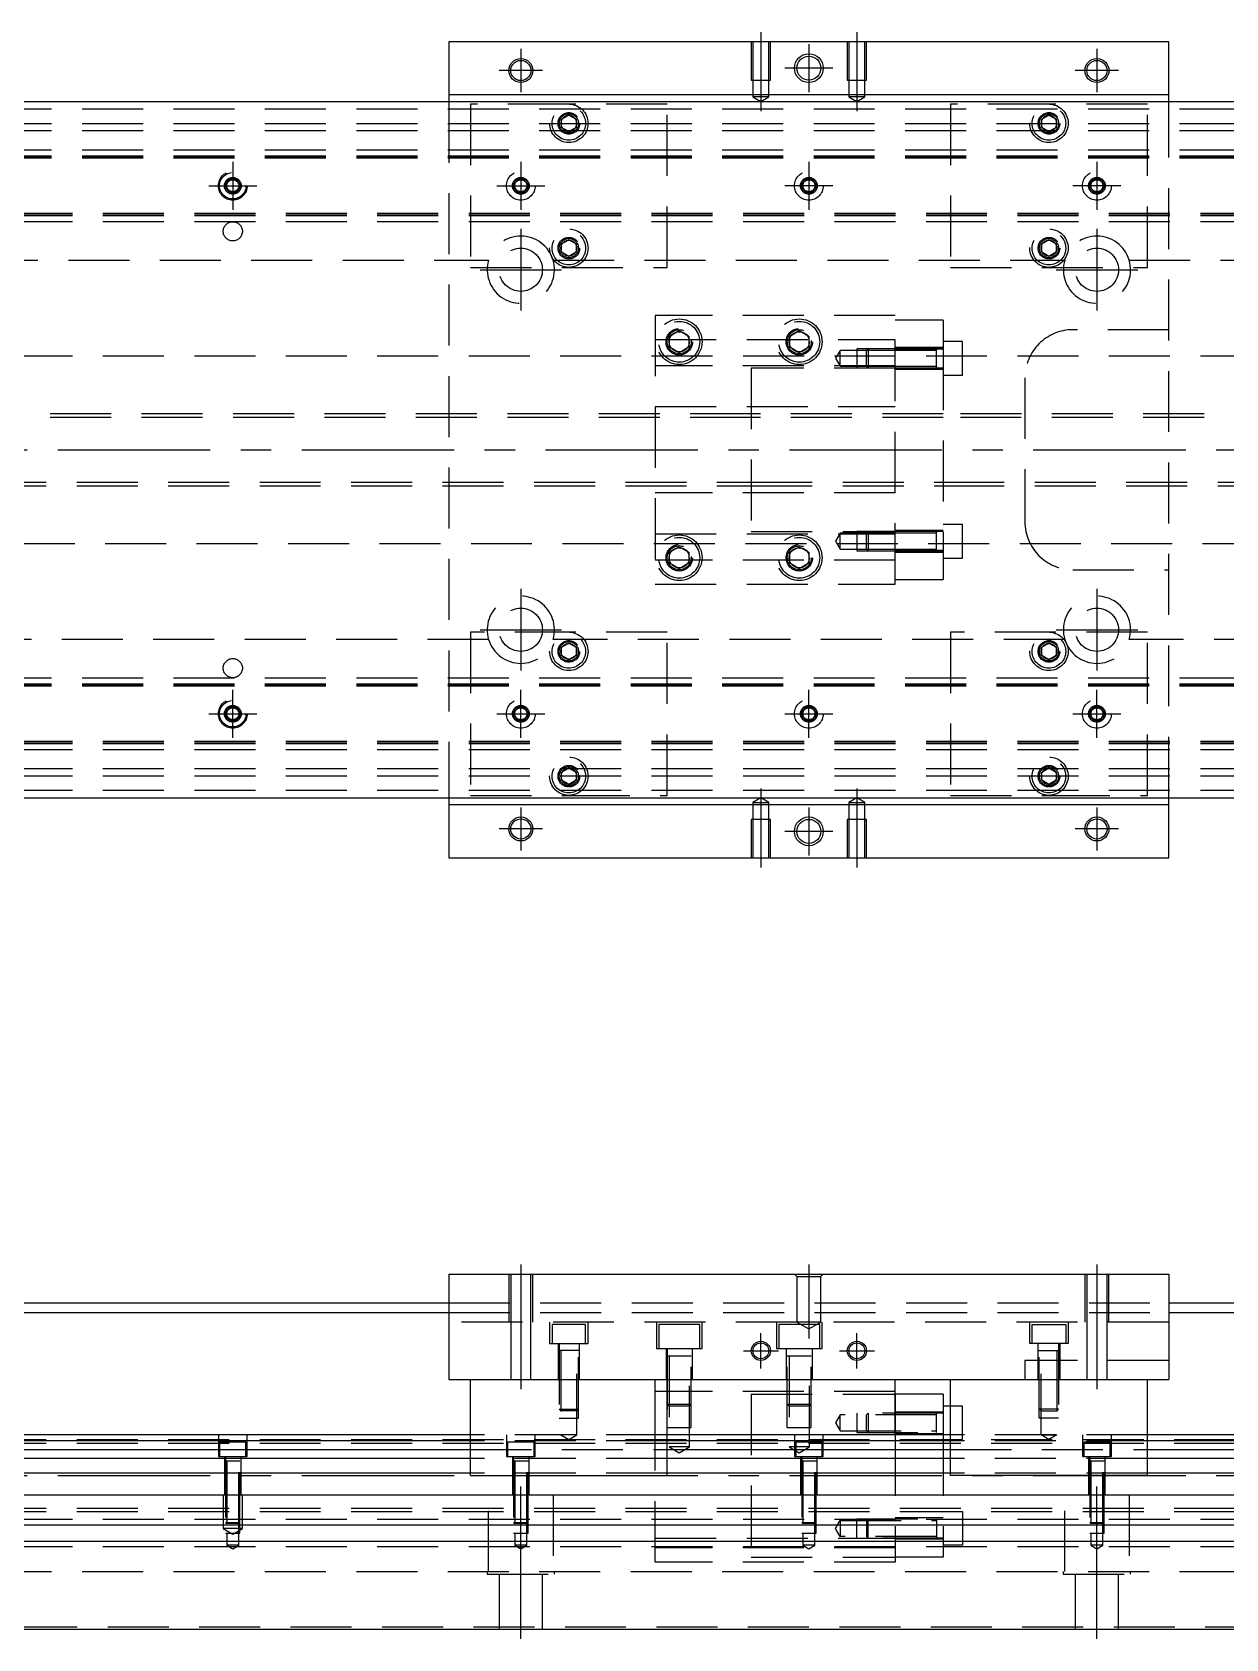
# Model space of a CAD drawing. Extents: x -13 to 981, y -301 to 87.
# Drawn here: x 235.2 to 483.9, y -247.7 to 87 of the extents above; entities that cross this region are included whole.
import ezdxf

# ---------------------------------------------------------------- set-up
doc = ezdxf.new("R2010")
doc.units = 0
doc.linetypes.add('CENTER', pattern=[50.8, 31.75, -6.35, 6.35, -6.35])
doc.linetypes.add('DASHED', pattern=[19.05, 12.7, -6.35])
doc.layers.get('0').update_dxf_attribs({"linetype": 'CONTINUOUS'})
doc.layers.add('CENTER', color=1, linetype='CENTER')

msp = doc.modelspace()

# ---------------------------------------------------------------- linework, layer by layer
at = {"color": 7, "linetype": 'CONTINUOUS'}
for p, q in [((322, 85), (322, 74)), ((472, 85), (322, 85)), ((472, 74), (472, 85)), ((322, 74), (472, 74)), ((322, 74), (322, 72.5)), ((472, 72.5), (472, 74)), ((791, 72.5), (3, 72.5)), ((3, -72.5), (791, -72.5)), ((322, -72.5), (322, -74)), ((472, -74), (472, -72.5)), ((322, -74), (322, -85)), ((472, -74), (322, -74)), ((472, -85), (472, -74)), ((322, -85), (472, -85)), ((322, -171.72), (322, -193.72)), ((322, -171.72), (472, -171.72)), ((472, -171.72), (472, -193.72)), ((3, -177.72), (322, -177.72)), ((11, -179.72), (322, -179.72)), ((472, -177.72), (791, -177.72)), ((472, -179.72), (783, -179.72)), ((322, -193.72), (472, -193.72)), ((326.5, -213.72), (326.5, -193.72)), ((367.5, -213.72), (367.5, -193.72)), ((415, -205.22), (415, -193.72)), ((426.5, -213.72), (426.5, -193.72)), ((467.5, -213.72), (467.5, -193.72)), ((425, -196.72), (415, -196.72)), ((415, -196.72), (415, -205.22)), ((425, -196.72), (425, -205.22)), ((426.5, -199.22), (425, -199.22)), ((326.5, -205.22), (17, -205.22)), ((326.5, -206.472272), (17, -206.472272)), ((426.5, -205.22), (367.5, -205.22)), ((426.5, -206.472272), (367.5, -206.472272)), ((777, -205.22), (467.5, -205.22)), ((777, -206.472272), (467.5, -206.472272)), ((17, -208.24668), (326.5, -208.24668)), ((326.5, -210.143076), (17, -210.143076)), ((367.5, -208.24668), (426.5, -208.24668)), ((426.5, -210.143076), (367.5, -210.143076)), ((467.5, -208.24668), (777, -208.24668)), ((777, -210.143076), (467.5, -210.143076)), ((326.5, -213.197372), (17, -213.197372)), ((326.5, -213.72), (367.5, -213.72)), ((426.5, -213.197372), (367.5, -213.197372)), ((467.5, -213.72), (426.5, -213.72)), ((777, -213.197372), (467.5, -213.197372)), ((17, -217.72), (777, -217.72)), ((777, -224.02), (17, -224.02)), ((777, -227.42), (17, -227.42)), ((17, -245.72), (777, -245.72))]:
    msp.add_line(p, q, dxfattribs=at)
at = {"color": 3, "linetype": 'DASHED'}
for p, q in [((385.000006, 85), (385.000006, 77)), ((385.35, 85), (385.35, 77)), ((388.65, 77), (388.65, 85)), ((388.999994, 77), (388.999994, 85)), ((405.000006, 85), (405.000006, 77)), ((405.35, 85), (405.35, 77)), ((408.65, 77), (408.65, 85)), ((408.999994, 77), (408.999994, 85)), ((385.000006, 77), (388.999994, 77)), ((385.35, 77), (385.35, 73.5)), ((388.65, 73.5), (388.65, 77)), ((405.000006, 77), (408.999994, 77)), ((405.35, 77), (405.35, 73.5)), ((408.65, 73.5), (408.65, 77)), ((17, 71), (777, 71)), ((322, 72.5), (322, -72.5)), ((326.5, 72), (326.5, 38)), ((347, 72), (326.5, 72)), ((367.5, 72), (347, 72)), ((367.5, 38), (367.5, 72)), ((388.65, 73.5), (385.35, 73.5)), ((385.35, 73.5), (387, 72.547372)), ((387, 72.547372), (388.65, 73.5)), ((408.65, 73.5), (405.35, 73.5)), ((405.35, 73.5), (407, 72.547372)), ((407, 72.547372), (408.65, 73.5)), ((447, 72), (426.5, 72)), ((426.5, 72), (426.5, 38)), ((467.5, 72), (447, 72)), ((467.5, 38), (467.5, 72)), ((472, -72.5), (472, 72.5)), ((17, 68), (777, 68)), ((345, 68), (345.023172, 68.30356)), ((345.5, 68.866026), (347, 69.73205)), ((345.5, 67.133974), (345.5, 68.866026)), ((347, 66.26795), (345.5, 67.133974)), ((347, 69.73205), (348.5, 68.866026)), ((348.5, 67.133974), (347, 66.26795)), ((348.5, 68.866026), (348.5, 67.133974)), ((445.5, 68.866026), (447, 69.73205)), ((445.5, 67.133974), (445.5, 68.866026)), ((447, 66.26795), (445.5, 67.133974)), ((447, 69.73205), (448.5, 68.866026)), ((448.5, 67.133974), (447, 66.26795)), ((448.5, 68.866026), (448.5, 67.133974)), ((448.973226, 68.326156), (449, 68)), ((17, 66.5), (777, 66.5)), ((17, 62.5), (777, 62.5)), ((17, 61.247728), (777, 61.247728)), ((17, 61.1147), (777, 61.1147)), ((17, 61.1), (777, 61.1)), ((17, 60.8), (777, 60.8)), ((275.5, 55), (275.52041, 55.24661)), ((275.75, 55.721688), (277, 56.443376)), ((275.75, 54.278312), (275.75, 55.721688)), ((277, 53.556624), (275.75, 54.278312)), ((277, 56.443376), (278.25, 55.721688)), ((278.25, 54.278312), (277, 53.556624)), ((278.25, 55.721688), (278.25, 54.278312)), ((777, 49.2), (17, 49.2)), ((777, 48.9), (17, 48.9)), ((777, 48.8853), (17, 48.8853)), ((777, 48.752272), (17, 48.752272)), ((777, 47.5), (17, 47.5)), ((345.5, 42.866026), (347, 43.73205)), ((347, 43.73205), (348.5, 42.866026)), ((445.5, 42.866026), (447, 43.73205)), ((447, 43.73205), (448.5, 42.866026)), ((345.5, 41.133974), (345.5, 42.866026)), ((347, 40.26795), (345.5, 41.133974)), ((348.5, 41.133974), (347, 40.26795)), ((348.5, 42.866026), (348.5, 41.133974)), ((348.973226, 42.326156), (349, 42)), ((445.5, 41.133974), (445.5, 42.866026)), ((447, 40.26795), (445.5, 41.133974)), ((448.5, 41.133974), (447, 40.26795)), ((448.5, 42.866026), (448.5, 41.133974)), ((448.973226, 42.326156), (449, 42)), ((223.708204, 39.5), (330.291796, 39.5)), ((326.5, 38), (367.5, 38)), ((343.708204, 39.5), (450.291796, 39.5)), ((426.5, 38), (467.5, 38)), ((463.708204, 39.5), (570.291796, 39.5)), ((365, 28), (365, -28)), ((415, 28), (365, 28)), ((415, -28), (415, 28)), ((425, 27), (415, 27)), ((425, 27), (425, 20.976176)), ((368, 23.6547), (370, 24.809402)), ((368, 21.3453), (368, 23.6547)), ((370, 24.809402), (372, 23.6547)), ((372, 23.6547), (372, 21.3453)), ((393, 23.6547), (395, 24.809402)), ((393, 21.3453), (393, 23.6547)), ((395, 24.809402), (397, 23.6547)), ((397, 23.6547), (397, 21.3453)), ((472, 25), (452, 25)), ((365, 23), (415, 23)), ((370, 20.190598), (368, 21.3453)), ((372, 21.3453), (370, 20.190598)), ((372.483582, 22.786038), (372.5, 22.5)), ((395, 20.190598), (393, 21.3453)), ((397, 21.3453), (395, 20.190598)), ((397.483582, 22.786038), (397.5, 22.5)), ((403.5, 20.702558), (402.547372, 19.052558)), ((403.5, 17.402558), (403.5, 20.702558)), ((407, 20.702558), (403.5, 20.702558)), ((407, 21.052554), (407, 17.052564)), ((409.35, 21.052554), (407, 21.052554)), ((409, 20.702558), (407, 20.702558)), ((409.35, 21.052558), (409, 20.702558)), ((409, 17.402558), (409, 20.702558)), ((415, 20.702558), (409, 20.702558)), ((415, 20.702558), (409, 20.702558)), ((409.35, 21.052558), (409.35, 17.052558)), ((415, 21.052556), (409.35, 21.052558)), ((415, 21.052554), (409.35, 21.052554)), ((425, 21.302558), (415, 21.302558)), ((423.605, 21.052558), (415, 21.052556)), ((425, 20.976176), (415, 20.976176)), ((423.6, 20.702558), (415, 20.702558)), ((425, 21.052558), (423.595, 21.052558)), ((423.6, 17.052554), (423.6, 21.052564)), ((423.6, 17.052554), (423.6, 21.052564)), ((423.6, 20.702558), (423.6, 21.052564)), ((423.6, 20.836098), (423.6, 21.052558)), ((423.6, 21.052558), (423.6, 20.835892)), ((429, 22.552558), (425, 22.552558)), ((425, 20.976176), (425, -20.976176)), ((429, 15.552558), (429, 22.552558)), ((777, 19.5), (78.969694, 19.5)), ((415, 17.5), (365, 17.5)), ((385, 17), (385, -17)), ((415, 17), (385, 17)), ((402.547372, 19.052558), (403.5, 17.402558)), ((403.5, 17.402558), (407, 17.402558)), ((407, 17.402558), (409, 17.402558)), ((407, 17.052564), (409.35, 17.052564)), ((409, 17.402558), (415, 17.402558)), ((409, 17.402558), (409.35, 17.052558)), ((409, 17.402558), (415, 17.402558)), ((409.35, 17.052564), (415, 17.052564)), ((409.35, 17.052558), (415, 17.052562)), ((415, 17.402558), (423.6, 17.402558)), ((415, 17.052562), (423.605, 17.052558)), ((415, 16.802558), (425, 16.802558)), ((423.595, 17.052558), (425, 17.052558)), ((423.6, 17.052554), (423.6, 17.402558)), ((423.6, 17.269268), (423.6, 17.052558)), ((423.6, 17.052558), (423.6, 17.26902)), ((425, 15.552558), (429, 15.552558)), ((442, 15), (442, -15)), ((385, 7.5), (54, 7.5)), ((385, 6.75), (54, 6.75)), ((365, 9), (415, 9)), ((425, 7.5), (385, 7.5)), ((425, 7.499994), (385, 7.499994)), ((425, 6.75), (385, 6.75)), ((425, 6.75), (385, 6.75)), ((727.005, 7.5), (425, 7.5)), ((727, 6.75), (425, 6.75)), ((54, -6.75), (385, -6.75)), ((54, -7.5), (385, -7.5)), ((415, -9), (365, -9)), ((385, -6.75), (425, -6.75)), ((385, -6.75), (425, -6.75)), ((385, -7.499994), (425, -7.499994)), ((385, -7.5), (425, -7.5)), ((425, -6.75), (727, -6.75)), ((425, -7.5), (727.005, -7.5)), ((429, -15.552558), (425, -15.552558)), ((429, -22.552558), (429, -15.552558)), ((78.969694, -19.5), (777, -19.5)), ((365, -17.5), (415, -17.5)), ((385, -17), (415, -17)), ((403.5, -17.402558), (402.547372, -19.052558)), ((402.547372, -19.052558), (403.5, -20.702558)), ((403.5, -20.702558), (403.5, -17.402558)), ((407, -17.402558), (403.5, -17.402558)), ((407, -17.052564), (407, -21.052554)), ((409.35, -17.052564), (407, -17.052564)), ((409, -17.402558), (407, -17.402558)), ((409.35, -17.052558), (409, -17.402558)), ((409, -20.702558), (409, -17.402558)), ((415, -17.402558), (409, -17.402558)), ((415, -17.402558), (409, -17.402558)), ((409.35, -17.052558), (409.35, -21.052558)), ((415, -17.052562), (409.35, -17.052558)), ((415, -17.052564), (409.35, -17.052564)), ((425, -16.802558), (415, -16.802558)), ((423.605, -17.052558), (415, -17.052562)), ((423.6, -17.402558), (415, -17.402558)), ((425, -17.052558), (423.595, -17.052558)), ((423.6, -21.052564), (423.6, -17.052554)), ((423.6, -21.051878), (423.6, -17.052554)), ((423.6, -17.26902), (423.6, -17.052558)), ((423.6, -17.052558), (423.6, -17.269226)), ((415, -23), (365, -23)), ((368, -21.3453), (370, -20.190598)), ((368, -23.6547), (368, -21.3453)), ((370, -20.190598), (372, -21.3453)), ((372, -21.3453), (372, -23.6547)), ((372.483582, -22.213962), (372.5, -22.5)), ((392.5, -22.5), (392.518502, -22.196412)), ((393, -21.3453), (395, -20.190598)), ((393, -23.6547), (393, -21.3453)), ((395, -20.190598), (397, -21.3453)), ((397, -21.3453), (397, -23.6547)), ((403.5, -20.702558), (407, -20.702558)), ((407, -20.702558), (409, -20.702558)), ((407, -21.052554), (409.35, -21.052554)), ((409, -20.702558), (415, -20.702558)), ((409, -20.702558), (409.35, -21.052558)), ((409, -20.702558), (415, -20.702558)), ((409.35, -21.052554), (415, -21.052554)), ((409.35, -21.052558), (415, -21.052556)), ((415, -20.702558), (423.6, -20.702558)), ((425, -20.976176), (415, -20.976176)), ((415, -21.052556), (423.605, -21.052558)), ((415, -21.302558), (425, -21.302558)), ((423.595, -21.052558), (425, -21.052558)), ((423.6, -20.83585), (423.6, -21.052558)), ((423.6, -21.052558), (423.6, -20.836098)), ((423.6, -21.052564), (423.6, -21.051878)), ((425, -20.976176), (425, -27)), ((425, -22.552558), (429, -22.552558)), ((370, -24.809402), (368, -23.6547)), ((372, -23.6547), (370, -24.809402)), ((395, -24.809402), (393, -23.6547)), ((397, -23.6547), (395, -24.809402)), ((452, -25), (472, -25)), ((365, -28), (415, -28)), ((415, -27), (425, -27)), ((330.291796, -39.5), (223.708204, -39.5)), ((326.5, -38), (326.5, -72)), ((367.5, -38), (326.5, -38)), ((450.291796, -39.5), (343.708204, -39.5)), ((367.5, -72), (367.5, -38)), ((426.5, -38), (426.5, -72)), ((467.5, -38), (426.5, -38)), ((570.291796, -39.5), (463.708204, -39.5)), ((467.5, -72), (467.5, -38)), ((345.5, -41.133974), (347, -40.26795)), ((345.5, -42.866026), (345.5, -41.133974)), ((347, -43.73205), (345.5, -42.866026)), ((347, -40.26795), (348.5, -41.133974)), ((348.5, -42.866026), (347, -43.73205)), ((348.5, -41.133974), (348.5, -42.866026)), ((348.973226, -41.673844), (349, -42)), ((445, -42), (445.030168, -41.653934)), ((445.5, -41.133974), (447, -40.26795)), ((445.5, -42.866026), (445.5, -41.133974)), ((447, -43.73205), (445.5, -42.866026)), ((447, -40.26795), (448.5, -41.133974)), ((448.5, -42.866026), (447, -43.73205)), ((448.5, -41.133974), (448.5, -42.866026)), ((17, -47.5), (777, -47.5)), ((17, -48.752272), (777, -48.752272)), ((17, -48.8853), (777, -48.8853)), ((17, -48.9), (777, -48.9)), ((17, -49.2), (777, -49.2)), ((275.75, -54.278312), (277, -53.556624)), ((275.75, -55.721688), (275.75, -54.278312)), ((277, -56.443376), (275.75, -55.721688)), ((277, -53.556624), (278.25, -54.278312)), ((278.25, -55.721688), (277, -56.443376)), ((278.25, -54.278312), (278.25, -55.721688)), ((278.477374, -54.74045), (278.5, -55)), ((777, -60.8), (17, -60.8)), ((777, -61.1), (17, -61.1)), ((777, -61.1147), (17, -61.1147)), ((777, -61.247728), (17, -61.247728)), ((777, -62.5), (17, -62.5)), ((777, -66.5), (17, -66.5)), ((345.5, -67.133974), (347, -66.26795)), ((347, -66.26795), (348.5, -67.133974)), ((445.5, -67.133974), (447, -66.26795)), ((447, -66.26795), (448.5, -67.133974)), ((777, -68), (17, -68)), ((345, -68), (345.023172, -67.69644)), ((345.5, -68.866026), (345.5, -67.133974)), ((347, -69.73205), (345.5, -68.866026)), ((348.5, -68.866026), (347, -69.73205)), ((348.5, -67.133974), (348.5, -68.866026)), ((445.5, -68.866026), (445.5, -67.133974)), ((447, -69.73205), (445.5, -68.866026)), ((448.5, -68.866026), (447, -69.73205)), ((448.5, -67.133974), (448.5, -68.866026)), ((448.973226, -67.673844), (449, -68)), ((777, -71), (17, -71)), ((326.5, -72), (347, -72)), ((347, -72), (367.5, -72)), ((387, -72.547372), (385.35, -73.5)), ((385.35, -73.5), (387, -73.5)), ((385.35, -73.5), (385.35, -77)), ((388.65, -73.5), (387, -72.547372)), ((387, -73.5), (388.65, -73.5)), ((388.65, -77), (388.65, -73.5)), ((407, -72.547372), (405.35, -73.5)), ((405.35, -73.5), (407, -73.5)), ((405.35, -73.5), (405.35, -77)), ((408.65, -73.5), (407, -72.547372)), ((407, -73.5), (408.65, -73.5)), ((408.65, -77), (408.65, -73.5)), ((426.5, -72), (447, -72)), ((447, -72), (467.5, -72)), ((388.999994, -77), (385.000006, -77)), ((385.000006, -77), (385.000006, -85)), ((385.35, -77), (385.35, -85)), ((388.65, -85), (388.65, -77)), ((388.999994, -85), (388.999994, -77)), ((408.999994, -77), (405.000006, -77)), ((405.000006, -77), (405.000006, -85)), ((405.35, -77), (405.35, -85)), ((408.65, -85), (408.65, -77)), ((408.999994, -85), (408.999994, -77)), ((334.500006, -171.72), (334.500006, -181.72)), ((334.9, -171.72), (334.9, -181.72)), ((339.1, -181.72), (339.1, -171.72)), ((339.499994, -181.72), (339.499994, -171.72)), ((394.5, -172.22), (394, -171.72)), ((394.5, -172.22), (394.5, -181.72)), ((394.5, -172.22), (399.5, -172.22)), ((400, -171.72), (399.5, -172.22)), ((399.5, -181.72), (399.5, -172.22)), ((454.500006, -171.72), (454.500006, -181.72)), ((454.9, -171.72), (454.9, -181.72)), ((459.1, -181.72), (459.1, -171.72)), ((459.499994, -181.72), (459.499994, -171.72)), ((322, -177.72), (472, -177.72)), ((322, -179.72), (472, -179.72)), ((394.5, -181.72), (322, -181.72)), ((334.9, -181.72), (334.9, -193.72)), ((339.1, -193.72), (339.1, -181.72)), ((343, -181.72), (343, -186.22)), ((350.5, -182.22), (343.5, -182.22)), ((343.5, -182.22), (343.5, -186.22)), ((350.5, -186.22), (350.5, -182.22)), ((351, -186.22), (351, -181.72)), ((365.25, -181.72), (365.25, -187.22)), ((374.25, -182.22), (365.75, -182.22)), ((365.75, -182.22), (365.75, -187.22)), ((374.25, -187.22), (374.25, -182.22)), ((374.75, -187.22), (374.75, -181.72)), ((390.25, -181.72), (390.25, -187.22)), ((399.25, -182.22), (390.75, -182.22)), ((390.75, -182.22), (390.75, -187.22)), ((399.5, -181.72), (394.5, -181.72)), ((394.5, -181.72), (397, -183.163376)), ((397, -183.163376), (399.5, -181.72)), ((399.25, -187.22), (399.25, -182.22)), ((472, -181.72), (399.5, -181.72)), ((399.75, -187.22), (399.75, -181.72)), ((443, -186.22), (443, -181.72)), ((443.5, -182.22), (450.5, -182.22)), ((443.5, -186.22), (443.5, -182.22)), ((450.5, -182.22), (450.5, -186.22)), ((451, -181.72), (451, -186.22)), ((454.9, -181.72), (454.9, -193.72)), ((459.1, -193.72), (459.1, -181.72)), ((343, -186.22), (351, -186.22)), ((344.75, -186.22), (344.75, -193.72)), ((344.999972, -186.22), (345.000006, -201.72)), ((348.999994, -201.72), (349.000028, -186.22)), ((349.25, -193.72), (349.25, -186.22)), ((365.25, -187.22), (374.75, -187.22)), ((367.25, -187.22), (367.25, -193.72)), ((367.500006, -187.22), (367.500006, -203.72)), ((372.499994, -203.72), (372.499994, -187.22)), ((372.75, -193.72), (372.75, -187.22)), ((390.25, -187.22), (399.75, -187.22)), ((392.25, -187.22), (392.25, -193.72)), ((392.500006, -203.72), (392.500006, -187.22)), ((397.499994, -203.72), (397.499994, -187.22)), ((397.75, -193.72), (397.75, -187.22)), ((451, -186.22), (443, -186.22)), ((444.75, -193.72), (444.75, -186.22)), ((445.000006, -201.72), (444.999972, -186.22)), ((449.000028, -186.22), (448.999994, -201.72)), ((449.25, -186.22), (449.25, -193.72)), ((349.25, -187.62), (344.999994, -187.62)), ((345.35, -187.62), (345.35, -205.22)), ((348.65, -205.22), (348.65, -187.62)), ((372.500006, -188.82), (367.499994, -188.82)), ((367.9, -188.82), (367.9, -207.72)), ((372.1, -207.72), (372.1, -188.82)), ((397.500006, -188.82), (392.499994, -188.82)), ((392.9, -188.82), (392.9, -207.72)), ((397.1, -207.72), (397.1, -188.82)), ((442, -189.72), (442, -193.72)), ((472, -189.72), (442, -189.72)), ((444.75, -187.62), (449.000006, -187.62)), ((445.35, -205.22), (445.35, -187.62)), ((448.65, -187.62), (448.65, -205.22)), ((365, -205.22), (365, -193.72)), ((415, -196.22), (365, -196.22)), ((385, -196.72), (385, -230.72)), ((385, -196.72), (415, -196.72)), ((345, -199.87), (349, -199.87)), ((345, -199.87), (345.35, -200.22)), ((348.65, -200.22), (345.35, -200.22)), ((348.65, -200.22), (349, -199.87)), ((367.5, -198.82), (370, -198.82)), ((367.5, -198.82), (367.9, -199.22)), ((370, -199.22), (367.9, -199.22)), ((370, -198.82), (370.35, -198.82)), ((370.35, -199.22), (370, -199.22)), ((370.35, -198.82), (372.5, -198.82)), ((372.1, -199.22), (370.35, -199.22)), ((372.1, -199.22), (372.5, -198.82)), ((392.5, -198.82), (397.5, -198.82)), ((392.5, -198.82), (392.9, -199.22)), ((397.1, -199.22), (392.9, -199.22)), ((397.1, -199.22), (397.5, -198.82)), ((425, -200.719975), (407, -200.720006)), ((407, -200.720006), (407, -204.719994)), ((409.35, -200.72), (409, -201.07)), ((409.35, -200.72), (409.35, -204.72)), ((425, -200.47), (415, -200.47)), ((423.6, -204.720006), (423.6, -200.719994)), ((429, -199.22), (426.5, -199.22)), ((429, -205.22), (429, -199.22)), ((449, -199.87), (445, -199.87)), ((445.35, -200.22), (445, -199.87)), ((445.35, -200.22), (448.65, -200.22)), ((449, -199.87), (448.65, -200.22)), ((345.000006, -201.72), (348.999994, -201.72)), ((367.500006, -203.72), (372.499994, -203.72)), ((392.500006, -203.72), (397.499994, -203.72)), ((403.5, -201.07), (402.547372, -202.72)), ((402.547372, -202.72), (403.5, -204.37)), ((403.5, -204.37), (403.5, -201.07)), ((423.6, -201.07), (403.5, -201.07)), ((409, -204.37), (409, -201.07)), ((448.999994, -201.72), (445.000006, -201.72)), ((54, -206.22), (727, -206.22)), ((54, -206.97), (727, -206.97)), ((274, -205.22), (274, -209.72)), ((279.75, -206.72), (274.25, -206.72)), ((274.25, -206.72), (274.25, -209.72)), ((279.75, -209.72), (279.75, -206.72)), ((280, -209.72), (280, -205.22)), ((367.5, -205.22), (326.5, -205.22)), ((367.5, -206.472272), (326.5, -206.472272)), ((334, -205.22), (334, -209.72)), ((339.75, -206.72), (334.25, -206.72)), ((334.25, -206.72), (334.25, -209.72)), ((339.75, -209.72), (339.75, -206.72)), ((340, -209.72), (340, -205.22)), ((348.65, -205.22), (345.35, -205.22)), ((345.35, -205.22), (347, -206.172628)), ((347, -206.172628), (348.65, -205.22)), ((365, -231.72), (365, -205.22)), ((394, -205.22), (394, -209.72)), ((399.75, -206.72), (394.25, -206.72)), ((394.25, -206.72), (394.25, -209.72)), ((399.75, -209.72), (399.75, -206.72)), ((400, -209.72), (400, -205.22)), ((403.5, -204.37), (423.6, -204.37)), ((407, -204.719994), (425, -204.720025)), ((409, -204.37), (409.35, -204.72)), ((415, -204.97), (425, -204.97)), ((415, -205.22), (415, -230.72)), ((415, -205.22), (415, -231.72)), ((425, -205.22), (425, -230.72)), ((425, -206.22), (429, -206.22)), ((467.5, -205.22), (426.5, -205.22)), ((467.5, -206.472272), (426.5, -206.472272)), ((429, -206.22), (429, -205.22)), ((445.35, -205.22), (448.65, -205.22)), ((447, -206.172628), (445.35, -205.22)), ((448.65, -205.22), (447, -206.172628)), ((454, -205.22), (454, -209.72)), ((459.75, -206.72), (454.25, -206.72)), ((454.25, -206.72), (454.25, -209.72)), ((459.75, -209.72), (459.75, -206.72)), ((460, -209.72), (460, -205.22)), ((274, -209.72), (280, -209.72)), ((275.25, -209.72), (275.25, -217.72)), ((278.500006, -210.72), (275.499994, -210.72)), ((275.500006, -209.72), (275.500006, -225.72)), ((275.75, -210.72), (275.75, -225.72)), ((278.25, -225.72), (278.25, -210.72)), ((278.499994, -225.72), (278.499994, -209.72)), ((278.75, -217.72), (278.75, -209.72)), ((326.5, -208.24668), (367.5, -208.24668)), ((367.5, -210.143076), (326.5, -210.143076)), ((334, -209.72), (340, -209.72)), ((335.25, -209.72), (335.25, -217.72)), ((338.500006, -210.72), (335.499994, -210.72)), ((335.500006, -209.72), (335.500006, -225.72)), ((335.75, -210.72), (335.75, -225.72)), ((338.25, -225.72), (338.25, -210.72)), ((338.499994, -225.72), (338.499994, -209.72)), ((338.75, -217.72), (338.75, -209.72)), ((372.1, -207.72), (367.9, -207.72)), ((367.9, -207.72), (370, -208.932436)), ((370, -208.932436), (372.1, -207.72)), ((397.1, -207.72), (392.9, -207.72)), ((392.9, -207.72), (395, -208.932436)), ((394, -209.72), (400, -209.72)), ((395, -208.932436), (397.1, -207.72)), ((395.25, -209.72), (395.25, -217.72)), ((398.500006, -210.72), (395.499994, -210.72)), ((395.500006, -209.72), (395.500006, -225.72)), ((395.75, -210.72), (395.75, -225.72)), ((398.25, -225.72), (398.25, -210.72)), ((398.499994, -225.72), (398.499994, -209.72)), ((398.75, -217.72), (398.75, -209.72)), ((426.5, -208.24668), (467.5, -208.24668)), ((467.5, -210.143076), (426.5, -210.143076)), ((454, -209.72), (460, -209.72)), ((455.25, -209.72), (455.25, -217.72)), ((458.500006, -210.72), (455.499994, -210.72)), ((455.500006, -209.72), (455.500006, -225.72)), ((455.75, -210.72), (455.75, -225.72)), ((458.25, -225.72), (458.25, -210.72)), ((458.499994, -225.72), (458.499994, -209.72)), ((458.75, -217.72), (458.75, -209.72)), ((367.5, -213.197372), (326.5, -213.197372)), ((467.5, -213.197372), (426.5, -213.197372)), ((54, -220.47), (727, -220.47)), ((275, -217.72), (275, -224.72)), ((279, -224.72), (279, -217.72)), ((330.291796, -233.72), (330.291796, -217.72)), ((343.708204, -217.72), (343.708204, -233.72)), ((450.291796, -233.72), (450.291796, -217.72)), ((463.708204, -217.72), (463.708204, -233.72)), ((777, -222.87), (17, -222.87)), ((54, -221.22), (727, -221.22)), ((275.5, -223.47), (278.5, -223.47)), ((275.5, -223.47), (275.75, -223.72)), ((278.25, -223.72), (275.75, -223.72)), ((278.25, -223.72), (278.5, -223.47)), ((335.5, -223.47), (338.5, -223.47)), ((335.5, -223.47), (335.75, -223.72)), ((338.25, -223.72), (335.75, -223.72)), ((338.25, -223.72), (338.5, -223.47)), ((395.5, -223.47), (398.5, -223.47)), ((395.5, -223.47), (395.75, -223.72)), ((398.25, -223.72), (395.75, -223.72)), ((398.25, -223.72), (398.5, -223.47)), ((402.547372, -224.72), (403.5, -223.07)), ((403.5, -223.07), (403.5, -226.37)), ((403.5, -223.07), (423.6, -223.07)), ((407, -222.720006), (425, -222.719975)), ((407, -226.719994), (407, -222.720006)), ((409, -223.07), (409.35, -222.72)), ((409, -223.07), (409, -226.37)), ((409.35, -226.72), (409.35, -222.72)), ((415, -222.47), (425, -222.47)), ((423.6, -222.719994), (423.6, -226.720006)), ((425, -221.22), (429, -221.22)), ((429, -221.22), (429, -222.22)), ((429, -222.22), (429, -228.22)), ((455.5, -223.47), (458.5, -223.47)), ((455.5, -223.47), (455.75, -223.72)), ((458.25, -223.72), (455.75, -223.72)), ((458.25, -223.72), (458.5, -223.47)), ((279, -224.72), (275, -224.72)), ((275, -224.72), (277, -225.8747)), ((275.500006, -225.72), (278.499994, -225.72)), ((275.75, -225.72), (275.75, -228.22)), ((277, -225.8747), (279, -224.72)), ((278.25, -228.22), (278.25, -225.72)), ((335.500006, -225.72), (338.499994, -225.72)), ((335.75, -225.72), (335.75, -228.22)), ((338.25, -228.22), (338.25, -225.72)), ((365, -226.72), (415, -226.72)), ((395.500006, -225.72), (398.499994, -225.72)), ((395.75, -225.72), (395.75, -228.22)), ((398.25, -228.22), (398.25, -225.72)), ((403.5, -226.37), (402.547372, -224.72)), ((423.6, -226.37), (403.5, -226.37)), ((425, -226.720025), (407, -226.719994)), ((409.35, -226.72), (409, -226.37)), ((425, -226.97), (415, -226.97)), ((455.500006, -225.72), (458.499994, -225.72)), ((455.75, -225.72), (455.75, -228.22)), ((458.25, -228.22), (458.25, -225.72)), ((777, -228.57), (17, -228.57)), ((278.25, -228.22), (275.75, -228.22)), ((275.75, -228.22), (277, -228.941688)), ((277, -228.941688), (278.25, -228.22)), ((338.25, -228.22), (335.75, -228.22)), ((335.75, -228.22), (337, -228.941688)), ((337, -228.941688), (338.25, -228.22)), ((415, -228.728332), (365, -228.728332)), ((385, -230.72), (415, -230.72)), ((398.25, -228.22), (395.75, -228.22)), ((395.75, -228.22), (397, -228.941688)), ((397, -228.941688), (398.25, -228.22)), ((425, -230.72), (415, -230.72)), ((429, -228.22), (425, -228.22)), ((458.25, -228.22), (455.75, -228.22)), ((455.75, -228.22), (457, -228.941688)), ((457, -228.941688), (458.25, -228.22)), ((17, -233.72), (777, -233.72)), ((330, -233.72), (330, -234.22)), ((330, -234.22), (344, -234.22)), ((332.5, -234.22), (332.5, -245.72)), ((341.5, -245.72), (341.5, -234.22)), ((344, -234.22), (344, -233.72)), ((415, -231.72), (365, -231.72)), ((450, -233.72), (450, -234.22)), ((450, -234.22), (464, -234.22)), ((452.5, -234.22), (452.5, -245.72)), ((461.5, -245.72), (461.5, -234.22)), ((464, -234.22), (464, -233.72)), ((79.499994, -245.22), (777, -245.22))]:
    msp.add_line(p, q, dxfattribs=at)
at = {"color": 3, "linetype": 'CONTINUOUS'}
for centre, radius in [((337, 79), 2.5), ((457, 79), 2.5), ((337, -79), 2.5), ((457, -79), 2.5), ((387, -187.72), 2), ((407, -187.72), 2)]:
    msp.add_circle(centre, radius, dxfattribs=at)
at = {"color": 7, "linetype": 'CONTINUOUS'}
for centre, radius in [((337, 79), 2.1), ((397, 79.5), 3), ((397, 79.5), 2.5), ((457, 79), 2.1), ((337, -79), 2.1), ((397, -79.5), 3), ((457, -79), 2.1), ((397, -79.5), 2.5), ((387, -187.72), 1.65), ((407, -187.72), 1.65)]:
    msp.add_circle(centre, radius, dxfattribs=at)
at = {"color": 3, "linetype": 'DASHED'}
for centre, radius in [((347, 68), 4), ((347, 68), 3.5), ((447, 68), 4), ((447, 68), 3.5), ((347, 68), 2.25), ((347, 68), 2), ((447, 68), 2.25), ((447, 68), 2), ((277, 55), 3), ((277, 55), 2.75), ((337, 55), 3), ((397, 55), 3), ((457, 55), 3), ((277, 55), 1.75), ((277, 55), 1.5), ((277, 55), 1.25), ((337, 55), 1.75), ((337, 55), 1.5), ((337, 55), 1.25), ((397, 55), 1.75), ((397, 55), 1.5), ((397, 55), 1.25), ((457, 55), 1.75), ((457, 55), 1.5), ((457, 55), 1.25), ((277, 45.5), 2), ((347, 42), 4), ((347, 42), 3.5), ((347, 42), 2.25), ((347, 42), 2), ((347, 42), 1.65), ((447, 42), 4), ((447, 42), 3.5), ((447, 42), 2.25), ((447, 42), 2), ((447, 42), 1.65), ((337, 37.5), 4.5), ((457, 37.5), 4.5), ((370, 22.5), 4.75), ((395, 22.5), 4.75), ((370, 22.5), 4.25), ((370, 22.5), 2.75), ((370, 22.5), 2.5), ((370, 22.5), 2.1), ((395, 22.5), 4.25), ((395, 22.5), 2.75), ((395, 22.5), 2.5), ((395, 22.5), 2.1), ((370, -22.5), 4.75), ((370, -22.5), 4.25), ((370, -22.5), 2.75), ((370, -22.5), 2.5), ((395, -22.5), 4.75), ((395, -22.5), 4.25), ((395, -22.5), 2.75), ((395, -22.5), 2.5), ((370, -22.5), 2.1), ((395, -22.5), 2.1), ((337, -37.5), 4.5), ((457, -37.5), 4.5), ((347, -42), 4), ((347, -42), 3.5), ((347, -42), 2.25), ((347, -42), 2), ((447, -42), 4), ((447, -42), 3.5), ((447, -42), 2.25), ((447, -42), 2), ((277, -45.5), 2), ((347, -42), 1.65), ((447, -42), 1.65), ((277, -55), 3), ((277, -55), 2.75), ((277, -55), 1.75), ((277, -55), 1.5), ((337, -55), 3), ((337, -55), 1.75), ((337, -55), 1.5), ((397, -55), 3), ((397, -55), 1.75), ((397, -55), 1.5), ((457, -55), 3), ((457, -55), 1.75), ((457, -55), 1.5), ((277, -55), 1.25), ((337, -55), 1.25), ((397, -55), 1.25), ((457, -55), 1.25), ((347, -68), 4), ((347, -68), 3.5), ((347, -68), 2.25), ((347, -68), 2), ((447, -68), 4), ((447, -68), 3.5), ((447, -68), 2.25), ((447, -68), 2)]:
    msp.add_circle(centre, radius, dxfattribs=at)
for centre, radius, start, end in [((347, 68), 1.65, 155.380023, 180), ((347, 68), 1.65, 180, 204.619977), ((347, 68), 1.65, 144.619977, 155.380023), ((347, 68), 1.65, 204.619977, 215.380023), ((347, 68), 1.65, 95.380023, 144.619977), ((347, 68), 1.65, 215.380023, 264.619977), ((347, 68), 1.65, 84.619977, 95.380023), ((347, 68), 1.65, 35.380023, 84.619977), ((347, 68), 1.65, 275.380023, 324.619977), ((347, 68), 1.65, 24.619977, 35.380023), ((347, 68), 1.65, 324.619977, 335.380023), ((347, 68), 1.65, 335.380023, 24.619977), ((447, 68), 1.65, 155.380023, 180), ((447, 68), 1.65, 180, 204.619977), ((447, 68), 1.65, 144.619977, 155.380023), ((447, 68), 1.65, 204.619977, 215.380023), ((447, 68), 1.65, 95.380023, 144.619977), ((447, 68), 1.65, 215.380023, 264.619977), ((447, 68), 1.65, 84.619977, 95.380023), ((447, 68), 1.65, 35.380023, 84.619977), ((447, 68), 1.65, 275.380023, 324.619977), ((447, 68), 1.65, 24.619977, 35.380023), ((447, 68), 1.65, 324.619977, 335.380023), ((447, 68), 1.65, 335.380023, 24.619977), ((347, 68), 1.65, 264.619977, 275.380023), ((447, 68), 1.65, 264.619977, 275.380023), ((337, 37.5), 7, 16.60155, 163.39845), ((457, 37.5), 7, 16.60155, 163.39845), ((337, 37.5), 7, 163.39845, 16.60155), ((457, 37.5), 7, 163.39845, 16.60155), ((452, 15), 10, 90, 180), ((452, -15), 10, 180, 270), ((337, -37.5), 7, 343.39845, 196.60155), ((457, -37.5), 7, 343.39845, 196.60155), ((337, -37.5), 7, 196.60155, 343.39845), ((457, -37.5), 7, 196.60155, 343.39845), ((347, -68), 1.65, 95.380023, 144.619977), ((347, -68), 1.65, 84.619977, 95.380023), ((347, -68), 1.65, 35.380023, 84.619977), ((447, -68), 1.65, 95.380023, 144.619977), ((447, -68), 1.65, 84.619977, 95.380023), ((447, -68), 1.65, 35.380023, 84.619977), ((347, -68), 1.65, 155.380023, 180), ((347, -68), 1.65, 180, 204.619977), ((347, -68), 1.65, 144.619977, 155.380023), ((347, -68), 1.65, 204.619977, 215.380023), ((347, -68), 1.65, 215.380023, 264.619977), ((347, -68), 1.65, 264.619977, 275.380023), ((347, -68), 1.65, 275.380023, 324.619977), ((347, -68), 1.65, 24.619977, 35.380023), ((347, -68), 1.65, 324.619977, 335.380023), ((347, -68), 1.65, 335.380023, 24.619977), ((447, -68), 1.65, 155.380023, 180), ((447, -68), 1.65, 180, 204.619977), ((447, -68), 1.65, 144.619977, 155.380023), ((447, -68), 1.65, 204.619977, 215.380023), ((447, -68), 1.65, 215.380023, 264.619977), ((447, -68), 1.65, 264.619977, 275.380023), ((447, -68), 1.65, 275.380023, 324.619977), ((447, -68), 1.65, 24.619977, 35.380023), ((447, -68), 1.65, 324.619977, 335.380023), ((447, -68), 1.65, 335.380023, 24.619977)]:
    msp.add_arc(centre, radius, start, end, dxfattribs=at)
at = {"layer": 'CENTER', "color": 1, "linetype": 'CENTER'}
for p, q in [((387, 87), (387, 70.547372)), ((397, 84.5), (397, 74.5)), ((407, 87), (407, 70.547372)), ((337, 83.5), (337, 74.5)), ((457, 83.5), (457, 74.5)), ((341.5, 79), (332.5, 79)), ((402, 79.5), (392, 79.5)), ((461.5, 79), (452.5, 79)), ((277, 60), (277, 50)), ((337, 60), (337, 50)), ((397, 60), (397, 50)), ((457, 60), (457, 50)), ((272, 55), (282, 55)), ((332, 55), (342, 55)), ((402, 55), (392, 55)), ((462, 55), (452, 55)), ((337, 46), (337, 29)), ((457, 46), (457, 29)), ((328.5, 37.5), (345.5, 37.5)), ((448.5, 37.5), (465.5, 37.5)), ((-13.447893, 0), (834.546148, 0)), ((337, -29), (337, -46)), ((457, -29), (457, -46)), ((328.5, -37.5), (345.5, -37.5)), ((448.5, -37.5), (465.5, -37.5)), ((277, -60), (277, -50)), ((337, -60), (337, -50)), ((397, -60), (397, -50)), ((457, -60), (457, -50)), ((272, -55), (282, -55)), ((332, -55), (342, -55)), ((392, -55), (402, -55)), ((452, -55), (462, -55)), ((387, -70.547372), (387, -87)), ((407, -70.547372), (407, -87)), ((337, -74.5), (337, -83.5)), ((397, -74.5), (397, -84.5)), ((457, -74.5), (457, -83.5)), ((341.5, -79), (332.5, -79)), ((402, -79.5), (392, -79.5)), ((461.5, -79), (452.5, -79)), ((337, -169.72), (337, -195.72)), ((397, -169.72), (397, -185.163376)), ((457, -169.72), (457, -195.72)), ((387, -191.37), (387, -184.07)), ((407, -191.37), (407, -184.07)), ((383.35, -187.72), (390.65, -187.72)), ((403.35, -187.72), (410.65, -187.72)), ((-13.447893, -213.72), (834.546148, -213.72)), ((337, -247.72), (337, -215.72)), ((457, -247.72), (457, -215.72))]:
    msp.add_line(p, q, dxfattribs=at)

doc.saveas('drawing.dxf')
